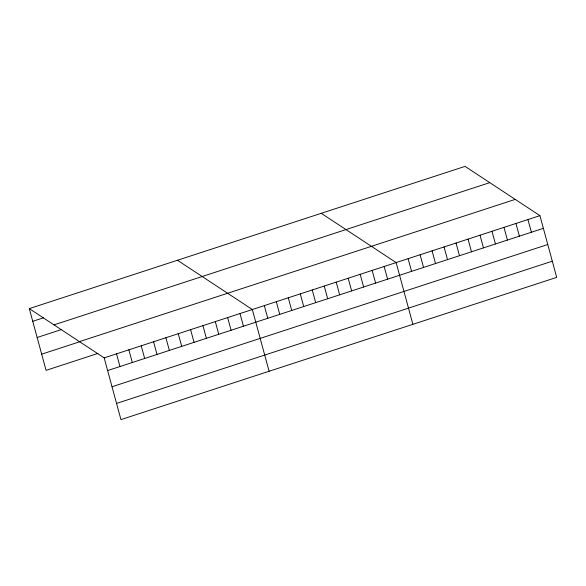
<?xml version="1.0" encoding="UTF-8"?>
<svg xmlns="http://www.w3.org/2000/svg" width="586" height="586" viewBox="0 0 586 586"><rect width="100%" height="100%" fill="white"/><g stroke="black" fill="none" stroke-linecap="round" stroke-linejoin="round"><path stroke-width="0.88" d="M29.3 308.617L465.05 166.38L539.926 215.648L556.7 277.383L120.95 419.62L104.176 357.885L29.3 308.617L46.074 370.352L97.928 353.431M32.75 321.304L43.445 317.81M54.007 324.878L489.757 182.642M37.145 337.492L61.017 329.698M79.469 341.623L515.219 199.387M41.672 354.171L80.363 341.543M104.176 357.885L539.926 215.648M107.626 370.564L543.376 228.328M112.021 386.753L547.771 244.516M116.555 403.432L552.305 261.195M321.253 213.319L396.129 262.579L412.903 324.322M177.455 260.257L252.332 309.518L269.106 371.26M527.942 219.56L531.392 232.239M515.958 223.471L519.408 236.151M503.975 227.383L507.425 240.062M491.991 231.294L495.441 243.974M480.015 235.206L483.457 247.885M468.031 239.117L471.474 251.797M456.047 243.029L459.49 255.708M444.063 246.94L447.506 259.62M432.08 250.852L435.523 263.532M420.096 254.764L423.546 267.443M408.112 258.668L411.562 271.355M384.145 266.491L387.595 279.178M372.161 270.402L375.611 283.089M360.178 274.314L363.628 287.001M348.194 278.225L351.644 290.912M336.218 282.137L339.66 294.824M324.234 286.049L327.677 298.735M312.25 289.96L315.693 302.647M300.266 293.872L303.709 306.559M288.283 297.783L291.725 310.47M276.299 301.695L279.749 314.382M264.315 305.606L267.765 318.293M239.989 313.554L243.432 326.241M227.639 317.583L231.089 330.27M215.296 321.611L218.739 334.298M202.946 325.64L206.397 338.327M190.604 329.669L194.047 342.356M178.254 333.698L181.704 346.385M165.911 337.734L169.354 350.421M153.561 341.763L157.011 354.449M141.219 345.791L144.661 358.478M128.869 349.82L132.319 362.507M116.526 353.849L119.969 366.536"/></g></svg>
